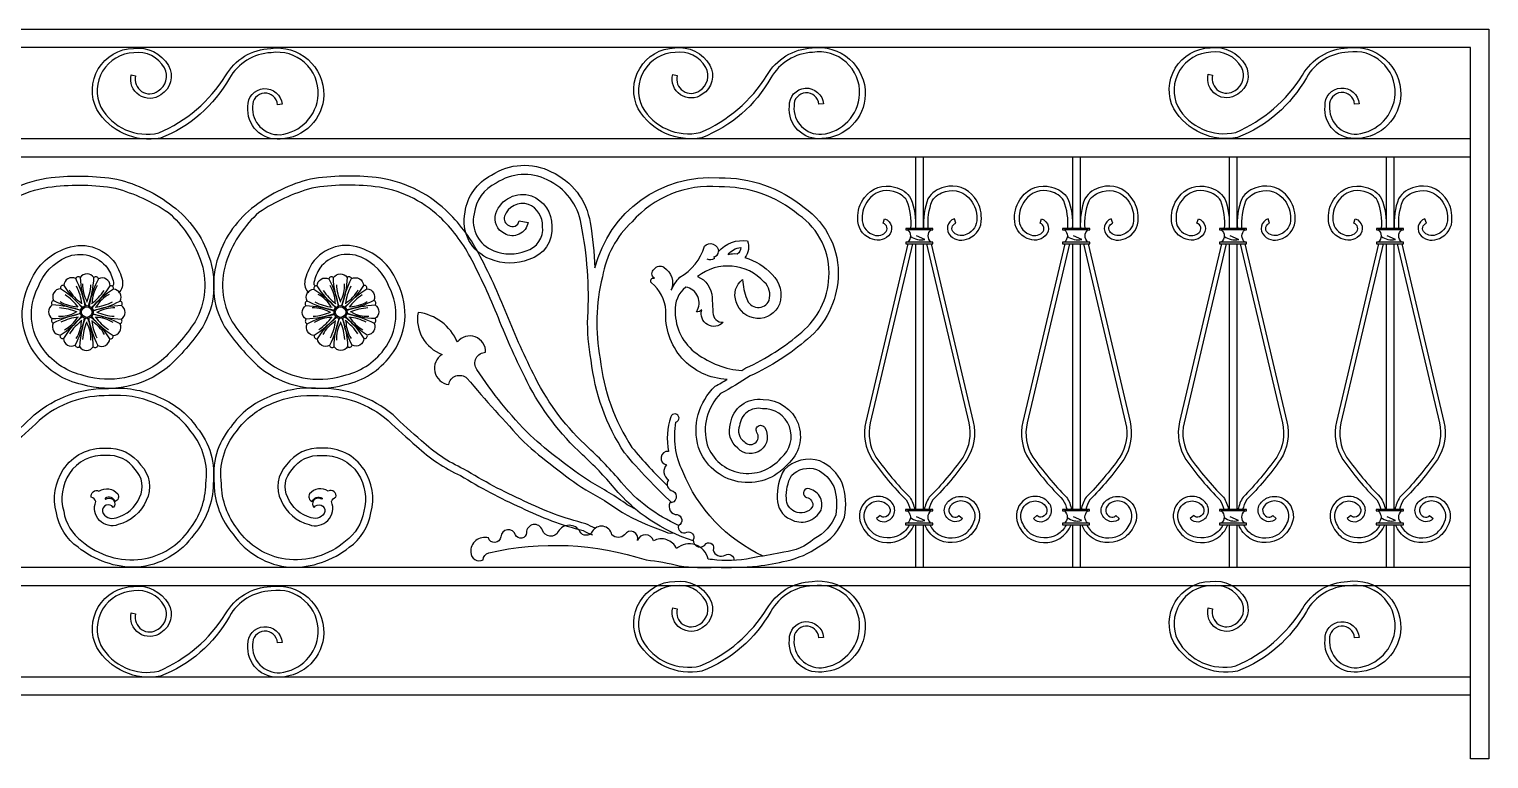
# Model space of a CAD drawing. Extents: x 383 to 4132, y 1675 to 2688.
# Drawn here: x 2132 to 4132, y 1681 to 2681 of the extents above; entities that cross this region are included whole.
import ezdxf

# ---------------------------------------------------------------- set-up
doc = ezdxf.new("R2010")
doc.units = 0
doc.header["$LTSCALE"] = 0.85
doc.header["$MEASUREMENT"] = 0
for name, color, linetype in [('3', 3, 'CONTINUOUS'), ('4', 4, 'CONTINUOUS'), ('7', 7, 'CONTINUOUS')]:
    doc.layers.add(name, color=color, linetype=linetype)

msp = doc.modelspace()

# ---------------------------------------------------------------- linework, layer by layer
at = {"layer": '3'}
for p, q in [((3367.9, 2406.5), (3335.7, 2406.5)), ((3582.9, 2406.5), (3550.7, 2406.5)), ((3797.9, 2406.5), (3765.7, 2406.5)), ((4012.9, 2406.5), (3980.7, 2406.5)), ((3367.9, 2389.7), (3335.7, 2389.7)), ((3359.4, 2393.3), (3348, 2398.3)), ((3582.9, 2389.7), (3550.7, 2389.7)), ((3574.4, 2393.3), (3563, 2398.3)), ((3797.9, 2389.7), (3765.7, 2389.7)), ((3789.4, 2393.3), (3778, 2398.3)), ((4012.9, 2389.7), (3980.7, 2389.7)), ((4004.4, 2393.3), (3993, 2398.3)), ((3367.8, 2021.1), (3335.6, 2021.1)), ((3582.8, 2021.1), (3550.6, 2021.1)), ((3797.8, 2021.1), (3765.6, 2021.1)), ((4012.8, 2021.1), (3980.6, 2021.1)), ((3367.8, 2004.3), (3335.6, 2004.3)), ((3359.3, 2007.9), (3347.9, 2012.9)), ((3582.8, 2004.3), (3550.6, 2004.3)), ((3574.3, 2007.9), (3562.9, 2012.9)), ((3797.8, 2004.3), (3765.6, 2004.3)), ((3789.3, 2007.9), (3777.9, 2012.9)), ((4012.8, 2004.3), (3980.6, 2004.3)), ((4004.3, 2007.9), (3992.9, 2012.9))]:
    msp.add_line(p, q, dxfattribs=at)
for points in [[(2472.3, 2577.9, 0.996788), (2438.1, 2575.5, 0.449865), (2475.8, 2536.8, 0.368537), (2528, 2591.5, 0.474435), (2463.6, 2649.1, 0.257988), (2406.3, 2614.1, -0.17466), (2311.9, 2532.1, -0.315941), (2224.6, 2571.4, -0.549553), (2274.7, 2655.1, -0.305358), (2322.8, 2631.4, -0.399883), (2312.4, 2591.6, -0.700877), (2271.8, 2618.9), (2277.8, 2617.4, 0.702773), (2308.8, 2596.7, 0.406646), (2317.2, 2628.3, 0.311813), (2275.4, 2649, 0.540034), (2230.1, 2574.4, 0.331833), (2309.7, 2539.2, 0.152368), (2401, 2617.4, -0.259146), (2462.9, 2655, -0.460175), (2535.8, 2591.1, -0.393525), (2476.1, 2530.8, -0.474807), (2431.8, 2575.2, -0.993068), (2478.5, 2578.4)], [(3214.3, 2578.5, 0.996788), (3180.1, 2576, 0.449865), (3217.8, 2537.3, 0.368537), (3270, 2592.1, 0.474435), (3205.6, 2649.6, 0.257988), (3148.3, 2614.6, -0.17466), (3053.9, 2532.7, -0.315941), (2966.6, 2572, -0.549553), (3016.7, 2655.7, -0.305358), (3064.8, 2631.9, -0.399883), (3054.4, 2592.1, -0.700877), (3013.8, 2619.4), (3019.9, 2617.9, 0.702773), (3050.8, 2597.2, 0.406646), (3059.2, 2628.9, 0.311813), (3017.4, 2649.6, 0.540034), (2972.1, 2575, 0.331833), (3051.7, 2539.8, 0.152368), (3143, 2617.9, -0.259146), (3204.9, 2655.6, -0.460175), (3277.8, 2591.7, -0.393525), (3218.1, 2531.4, -0.474807), (3173.8, 2575.7, -0.993068), (3220.5, 2578.9)], [(3948.2, 2578.7, 0.996788), (3914, 2576.3, 0.449865), (3951.7, 2537.6, 0.368537), (4003.9, 2592.4, 0.474435), (3939.6, 2649.9, 0.257988), (3882.3, 2614.9, -0.17466), (3787.9, 2532.9, -0.315941), (3700.5, 2572.2, -0.549553), (3750.6, 2655.9, -0.305358), (3798.7, 2632.2, -0.399883), (3788.3, 2592.4, -0.700877), (3747.7, 2619.7), (3753.8, 2618.2, 0.702773), (3784.7, 2597.5, 0.406646), (3793.2, 2629.1, 0.311813), (3751.4, 2649.8, 0.540034), (3706, 2575.2, 0.331833), (3785.6, 2540, 0.152368), (3876.9, 2618.2, -0.259146), (3938.8, 2655.8, -0.460175), (4011.7, 2591.9, -0.393525), (3952.1, 2531.7, -0.474807), (3907.8, 2576, -0.993068), (3954.4, 2579.2)], [(3214.3, 1847.4, 0.996788), (3180.1, 1844.9, 0.449865), (3217.8, 1806.2, 0.368537), (3270, 1861, 0.474435), (3205.6, 1918.5, 0.257988), (3148.3, 1883.5, -0.17466), (3053.9, 1801.6, -0.315941), (2966.6, 1840.9, -0.549553), (3016.7, 1924.6, -0.305358), (3064.8, 1900.8, -0.399883), (3054.4, 1861, -0.700877), (3013.8, 1888.3), (3019.9, 1886.8, 0.702773), (3050.8, 1866.1, 0.406646), (3059.2, 1897.8, 0.311813), (3017.4, 1918.5, 0.540034), (2972.1, 1843.9, 0.331833), (3051.7, 1808.7, 0.152368), (3143, 1886.8, -0.259146), (3204.9, 1924.5, -0.460175), (3277.8, 1860.6, -0.393525), (3218.1, 1800.3, -0.474807), (3173.8, 1844.6, -0.993068), (3220.5, 1847.8)], [(3948.2, 1847.4, 0.996788), (3914, 1844.9, 0.449865), (3951.7, 1806.2, 0.368537), (4003.9, 1861, 0.474435), (3939.6, 1918.5, 0.257988), (3882.3, 1883.5, -0.17466), (3787.9, 1801.6, -0.315941), (3700.5, 1840.9, -0.549553), (3750.6, 1924.6, -0.305358), (3798.7, 1900.8, -0.399883), (3788.3, 1861, -0.700877), (3747.7, 1888.3), (3753.8, 1886.8, 0.702773), (3784.7, 1866.1, 0.406646), (3793.2, 1897.8, 0.311813), (3751.4, 1918.5, 0.540034), (3706, 1843.9, 0.331833), (3785.6, 1808.7, 0.152368), (3876.9, 1886.8, -0.259146), (3938.8, 1924.5, -0.460175), (4011.7, 1860.6, -0.393525), (3952.1, 1800.3, -0.474807), (3907.8, 1844.6, -0.993068), (3954.4, 1847.8)], [(2472.3, 1840.4, 0.996788), (2438.1, 1838, 0.449865), (2475.8, 1799.3, 0.368537), (2528, 1854.1, 0.474435), (2463.6, 1911.6, 0.257988), (2406.3, 1876.6, -0.17466), (2311.9, 1794.6, -0.315941), (2224.6, 1833.9, -0.549553), (2274.7, 1917.6, -0.305358), (2322.8, 1893.9, -0.399883), (2312.4, 1854.1, -0.700877), (2271.8, 1881.4), (2277.8, 1879.9, 0.702773), (2308.8, 1859.2, 0.406646), (2317.2, 1890.8, 0.311813), (2275.4, 1911.5, 0.540034), (2230.1, 1836.9, 0.331833), (2309.7, 1801.7, 0.152368), (2401, 1879.9, -0.259146), (2462.9, 1917.5, -0.460175), (2535.8, 1853.6, -0.393525), (2476.1, 1793.3, -0.474807), (2431.8, 1837.7, -0.993068), (2478.5, 1840.9)]]:
    msp.add_lwpolyline(points, format="xyb", close=True, dxfattribs=at)
for points in [[(3340.2, 2408.3, 0.110639), (3334.8, 2446.3, 0.212652), (3316.4, 2458.7, 0.324772), (3281.8, 2446.9, 0.178693), (3273.6, 2422, 0.326207), (3287.2, 2400.4, 0.32199), (3305.2, 2402.6, 0.566677), (3302.3, 2415.6), (3304.3, 2421.5, -0.567711), (3309.4, 2398, -0.316529), (3284.6, 2394.7, -0.319487), (3267.4, 2422.1, -0.176317), (3276.8, 2450.7, -0.320058), (3317.9, 2464.8, -0.214553), (3340.4, 2449, -0.110902), (3346.4, 2408.3)], [(3364, 2408.3, -0.110639), (3369.4, 2446.3, -0.212652), (3387.8, 2458.7, -0.324772), (3422.4, 2446.9, -0.178693), (3430.5, 2422, -0.326207), (3416.9, 2400.4, -0.32199), (3399, 2402.6, -0.566677), (3401.8, 2415.6), (3399.8, 2421.5, 0.567711), (3394.7, 2398, 0.316529), (3419.5, 2394.7, 0.319487), (3436.8, 2422.1, 0.176317), (3427.3, 2450.7, 0.320058), (3386.3, 2464.8, 0.214553), (3363.7, 2449, 0.110902), (3357.7, 2408.3)], [(3555.2, 2408.3, 0.110639), (3549.8, 2446.3, 0.212652), (3531.4, 2458.7, 0.324772), (3496.8, 2446.9, 0.178693), (3488.6, 2422, 0.326207), (3502.2, 2400.4, 0.32199), (3520.2, 2402.6, 0.566677), (3517.3, 2415.6), (3519.3, 2421.5, -0.567711), (3524.4, 2398, -0.316529), (3499.6, 2394.7, -0.319487), (3482.4, 2422.1, -0.176317), (3491.8, 2450.7, -0.320058), (3532.9, 2464.8, -0.214553), (3555.4, 2449, -0.110902), (3561.4, 2408.3)], [(3579, 2408.3, -0.110639), (3584.4, 2446.3, -0.212652), (3602.8, 2458.7, -0.324772), (3637.4, 2446.9, -0.178693), (3645.5, 2422, -0.326207), (3631.9, 2400.4, -0.32199), (3614, 2402.6, -0.566677), (3616.8, 2415.6), (3614.8, 2421.5, 0.567711), (3609.7, 2398, 0.316529), (3634.5, 2394.7, 0.319487), (3651.8, 2422.1, 0.176317), (3642.3, 2450.7, 0.320058), (3601.3, 2464.8, 0.214553), (3578.7, 2449, 0.110902), (3572.7, 2408.3)], [(3770.2, 2408.3, 0.110639), (3764.8, 2446.3, 0.212652), (3746.4, 2458.7, 0.324772), (3711.8, 2446.9, 0.178693), (3703.6, 2422, 0.326207), (3717.2, 2400.4, 0.32199), (3735.2, 2402.6, 0.566677), (3732.3, 2415.6), (3734.3, 2421.5, -0.567711), (3739.4, 2398, -0.316529), (3714.6, 2394.7, -0.319487), (3697.4, 2422.1, -0.176317), (3706.8, 2450.7, -0.320058), (3747.9, 2464.8, -0.214553), (3770.4, 2449, -0.110902), (3776.4, 2408.3)], [(3794, 2408.3, -0.110639), (3799.4, 2446.3, -0.212652), (3817.8, 2458.7, -0.324772), (3852.4, 2446.9, -0.178693), (3860.5, 2422, -0.326207), (3846.9, 2400.4, -0.32199), (3829, 2402.6, -0.566677), (3831.8, 2415.6), (3829.8, 2421.5, 0.567711), (3824.7, 2398, 0.316529), (3849.5, 2394.7, 0.319487), (3866.8, 2422.1, 0.176317), (3857.3, 2450.7, 0.320058), (3816.3, 2464.8, 0.214553), (3793.7, 2449, 0.110902), (3787.7, 2408.3)], [(3985.2, 2408.3, 0.110639), (3979.8, 2446.3, 0.212652), (3961.4, 2458.7, 0.324772), (3926.8, 2446.9, 0.178693), (3918.6, 2422, 0.326207), (3932.2, 2400.4, 0.32199), (3950.2, 2402.6, 0.566677), (3947.3, 2415.6), (3949.3, 2421.5, -0.567711), (3954.4, 2398, -0.316529), (3929.6, 2394.7, -0.319487), (3912.4, 2422.1, -0.176317), (3921.8, 2450.7, -0.320058), (3962.9, 2464.8, -0.214553), (3985.4, 2449, -0.110902), (3991.4, 2408.3)], [(4009, 2408.3, -0.110639), (4014.4, 2446.3, -0.212652), (4032.8, 2458.7, -0.324772), (4067.4, 2446.9, -0.178693), (4075.5, 2422, -0.326207), (4061.9, 2400.4, -0.32199), (4044, 2402.6, -0.566677), (4046.8, 2415.6), (4044.8, 2421.5, 0.567711), (4039.7, 2398, 0.316529), (4064.5, 2394.7, 0.319487), (4081.8, 2422.1, 0.176317), (4072.3, 2450.7, 0.320058), (4031.3, 2464.8, 0.214553), (4008.7, 2449, 0.110902), (4002.7, 2408.3)], [(3336.1, 2387), (3278.5, 2143.3, 0.200397), (3287.2, 2091.5, 0.041187), (3333.7, 2036.1, -0.081154), (3339.2, 2022.9)], [(3342.5, 2387.3), (3284.6, 2141.9, 0.199669), (3292.4, 2094.9, 0.041477), (3338.6, 2040, -0.092137), (3345.6, 2022.9)], [(3361.6, 2387.3), (3419.5, 2141.9, -0.199669), (3411.7, 2094.9, -0.041477), (3365.5, 2040, 0.092137), (3358.5, 2022.9)], [(3368.1, 2387), (3425.6, 2143.3, -0.200397), (3416.9, 2091.5, -0.041187), (3370.4, 2036.1, 0.081154), (3364.9, 2022.9)], [(3551.1, 2387), (3493.5, 2143.3, 0.200397), (3502.2, 2091.5, 0.041187), (3548.7, 2036.1, -0.081154), (3554.2, 2022.9)], [(3557.5, 2387.3), (3499.6, 2141.9, 0.199669), (3507.4, 2094.9, 0.041477), (3553.6, 2040, -0.092137), (3560.6, 2022.9)], [(3576.6, 2387.3), (3634.5, 2141.9, -0.199669), (3626.7, 2094.9, -0.041477), (3580.5, 2040, 0.092137), (3573.5, 2022.9)], [(3583.1, 2387), (3640.6, 2143.3, -0.200397), (3631.9, 2091.5, -0.041187), (3585.4, 2036.1, 0.081154), (3579.9, 2022.9)], [(3766.1, 2387), (3708.5, 2143.3, 0.200397), (3717.2, 2091.5, 0.041187), (3763.7, 2036.1, -0.081154), (3769.2, 2022.9)], [(3772.5, 2387.3), (3714.6, 2141.9, 0.199669), (3722.4, 2094.9, 0.041477), (3768.6, 2040, -0.092137), (3775.6, 2022.9)], [(3791.6, 2387.3), (3849.5, 2141.9, -0.199669), (3841.7, 2094.9, -0.041477), (3795.5, 2040, 0.092137), (3788.5, 2022.9)], [(3798.1, 2387), (3855.6, 2143.3, -0.200397), (3846.9, 2091.5, -0.041187), (3800.4, 2036.1, 0.081154), (3794.9, 2022.9)], [(3981.1, 2387), (3923.5, 2143.3, 0.200397), (3932.2, 2091.5, 0.041187), (3978.7, 2036.1, -0.081154), (3984.2, 2022.9)], [(3987.5, 2387.3), (3929.6, 2141.9, 0.199669), (3937.4, 2094.9, 0.041477), (3983.6, 2040, -0.092137), (3990.6, 2022.9)], [(4006.6, 2387.3), (4064.5, 2141.9, -0.199669), (4056.7, 2094.9, -0.041477), (4010.5, 2040, 0.092137), (4003.5, 2022.9)], [(4013.1, 2387), (4070.6, 2143.3, -0.200397), (4061.9, 2091.5, -0.041187), (4015.4, 2036.1, 0.081154), (4009.9, 2022.9)], [(2208.5, 2302.2, 0.076646), (2195.7, 2339.5, 0.544641), (2179.4, 2330.3, 0.084041), (2205.2, 2300.5)], [(2213.1, 2302.2, 0.076646), (2220.6, 2340.9, 0.544641), (2201.9, 2341.1, 0.084041), (2209.4, 2302.4)], [(2217.1, 2300, 0.076646), (2243, 2329.7, 0.544641), (2226.9, 2339.2, 0.084041), (2214, 2301.9)], [(2552.4, 2300, -0.076646), (2526.6, 2329.7, -0.544641), (2542.6, 2339.2, -0.084041), (2555.5, 2301.9)], [(2556.4, 2302.2, -0.076646), (2548.9, 2340.9, -0.544641), (2567.6, 2341.1, -0.084041), (2560.1, 2302.4)], [(2561, 2302.2, -0.076646), (2573.8, 2339.5, -0.544641), (2590.1, 2330.3, -0.084041), (2564.3, 2300.5)], [(2204.5, 2299.9, 0.076646), (2174.8, 2325.7, 0.544641), (2165.3, 2309.6, 0.084041), (2202.6, 2296.8)], [(2219.4, 2296, 0.076646), (2256.7, 2308.8, 0.544641), (2247.5, 2325.1, 0.084041), (2217.7, 2299.3)], [(2550.1, 2296, -0.076646), (2512.8, 2308.8, -0.544641), (2522, 2325.1, -0.084041), (2551.8, 2299.3)], [(2565, 2299.9, -0.076646), (2594.7, 2325.7, -0.544641), (2604.2, 2309.6, -0.084041), (2567, 2296.8)], [(2202.3, 2295.9, 0.076646), (2163.6, 2303.4, 0.544641), (2163.4, 2284.7, 0.084041), (2202.1, 2292.2)], [(2219.5, 2291.4, 0.076646), (2258.2, 2283.9, 0.544641), (2258.3, 2302.5, 0.084041), (2219.6, 2295.1)], [(2550, 2291.4, -0.076646), (2511.4, 2283.9, -0.544641), (2511.2, 2302.5, -0.084041), (2549.9, 2295.1)], [(2567.2, 2295.9, -0.076646), (2605.9, 2303.4, -0.544641), (2606.1, 2284.7, -0.084041), (2567.4, 2292.2)], [(2202.3, 2291.3, 0.076646), (2165, 2278.4, 0.544641), (2174.2, 2262.2, 0.084041), (2204, 2288)], [(2204.6, 2287.3, 0.076646), (2178.8, 2257.6, 0.544641), (2194.9, 2248.1, 0.084041), (2207.7, 2285.3)], [(2208.6, 2285, 0.076646), (2201.1, 2246.3, 0.544641), (2219.8, 2246.2, 0.084041), (2212.3, 2284.9)], [(2213.2, 2285.1, 0.076646), (2226.1, 2247.8, 0.544641), (2242.3, 2257, 0.084041), (2216.5, 2286.8)], [(2217.2, 2287.4, 0.076646), (2246.9, 2261.5, 0.544641), (2256.4, 2277.6, 0.084041), (2219.2, 2290.5)], [(2552.3, 2287.4, -0.076646), (2522.6, 2261.5, -0.544641), (2513.1, 2277.6, -0.084041), (2550.3, 2290.5)], [(2556.3, 2285.1, -0.076646), (2543.5, 2247.8, -0.544641), (2527.2, 2257, -0.084041), (2553, 2286.8)], [(2560.9, 2285, -0.076646), (2568.4, 2246.3, -0.544641), (2549.7, 2246.2, -0.084041), (2557.2, 2284.9)], [(2564.9, 2287.3, -0.076646), (2590.7, 2257.6, -0.544641), (2574.7, 2248.1, -0.084041), (2561.8, 2285.3)], [(2567.2, 2291.3, -0.076646), (2604.5, 2278.4, -0.544641), (2595.3, 2262.2, -0.084041), (2565.5, 2288)], [(3337.9, 2002, -0.138709), (3326, 1988.7, -0.285808), (3289.4, 1989.9, -0.128981), (3277.5, 2006.1, -0.309405), (3282.9, 2029.9, -0.256529), (3300.2, 2034.2, -0.166669), (3309.9, 2027.7, -0.584517), (3303.4, 2012.6, -0.248981), (3298, 2014.8), (3293.2, 2010.7, 0.248981), (3304.1, 2006.4, 0.584517), (3314.9, 2031.5, 0.166669), (3301.8, 2040.3, 0.256529), (3278.6, 2034.5, 0.309405), (3271.7, 2003.8, 0.130545), (3285.6, 1984.9, 0.288582), (3329.2, 1983.3, 0.159179), (3344.7, 2002)], [(3366.3, 2002, 0.138709), (3378.2, 1988.7, 0.285808), (3414.8, 1989.9, 0.128981), (3426.7, 2006.1, 0.309405), (3421.3, 2029.9, 0.256529), (3404, 2034.2, 0.166669), (3394.2, 2027.7, 0.584517), (3400.7, 2012.6, 0.248981), (3406.1, 2014.8), (3410.9, 2010.7, -0.248981), (3400.1, 2006.4, -0.584517), (3389.3, 2031.5, -0.166669), (3402.4, 2040.3, -0.256529), (3425.5, 2034.5, -0.309405), (3432.5, 2003.8, -0.130545), (3418.5, 1984.9, -0.288582), (3374.9, 1983.3, -0.159179), (3359.5, 2002)], [(3552.9, 2002, -0.138709), (3541, 1988.7, -0.285808), (3504.4, 1989.9, -0.128981), (3492.5, 2006.1, -0.309405), (3497.9, 2029.9, -0.256529), (3515.2, 2034.2, -0.166669), (3524.9, 2027.7, -0.584517), (3518.4, 2012.6, -0.248981), (3513, 2014.8), (3508.2, 2010.7, 0.248981), (3519.1, 2006.4, 0.584517), (3529.9, 2031.5, 0.166669), (3516.8, 2040.3, 0.256529), (3493.6, 2034.5, 0.309405), (3486.7, 2003.8, 0.130545), (3500.6, 1984.9, 0.288582), (3544.2, 1983.3, 0.159179), (3559.7, 2002)], [(3581.3, 2002, 0.138709), (3593.2, 1988.7, 0.285808), (3629.8, 1989.9, 0.128981), (3641.7, 2006.1, 0.309405), (3636.3, 2029.9, 0.256529), (3619, 2034.2, 0.166669), (3609.2, 2027.7, 0.584517), (3615.7, 2012.6, 0.248981), (3621.1, 2014.8), (3625.9, 2010.7, -0.248981), (3615.1, 2006.4, -0.584517), (3604.3, 2031.5, -0.166669), (3617.4, 2040.3, -0.256529), (3640.5, 2034.5, -0.309405), (3647.5, 2003.8, -0.130545), (3633.5, 1984.9, -0.288582), (3589.9, 1983.3, -0.159179), (3574.5, 2002)], [(3767.9, 2002, -0.138709), (3756, 1988.7, -0.285808), (3719.4, 1989.9, -0.128981), (3707.5, 2006.1, -0.309405), (3712.9, 2029.9, -0.256529), (3730.2, 2034.2, -0.166669), (3739.9, 2027.7, -0.584517), (3733.4, 2012.6, -0.248981), (3728, 2014.8), (3723.2, 2010.7, 0.248981), (3734.1, 2006.4, 0.584517), (3744.9, 2031.5, 0.166669), (3731.8, 2040.3, 0.256529), (3708.6, 2034.5, 0.309405), (3701.7, 2003.8, 0.130545), (3715.6, 1984.9, 0.288582), (3759.2, 1983.3, 0.159179), (3774.7, 2002)], [(3796.3, 2002, 0.138709), (3808.2, 1988.7, 0.285808), (3844.8, 1989.9, 0.128981), (3856.7, 2006.1, 0.309405), (3851.3, 2029.9, 0.256529), (3834, 2034.2, 0.166669), (3824.2, 2027.7, 0.584517), (3830.7, 2012.6, 0.248981), (3836.1, 2014.8), (3840.9, 2010.7, -0.248981), (3830.1, 2006.4, -0.584517), (3819.3, 2031.5, -0.166669), (3832.4, 2040.3, -0.256529), (3855.5, 2034.5, -0.309405), (3862.5, 2003.8, -0.130545), (3848.5, 1984.9, -0.288582), (3804.9, 1983.3, -0.159179), (3789.5, 2002)], [(3982.9, 2002, -0.138709), (3971, 1988.7, -0.285808), (3934.4, 1989.9, -0.128981), (3922.5, 2006.1, -0.309405), (3927.9, 2029.9, -0.256529), (3945.2, 2034.2, -0.166669), (3954.9, 2027.7, -0.584517), (3948.4, 2012.6, -0.248981), (3943, 2014.8), (3938.2, 2010.7, 0.248981), (3949.1, 2006.4, 0.584517), (3959.9, 2031.5, 0.166669), (3946.8, 2040.3, 0.256529), (3923.6, 2034.5, 0.309405), (3916.7, 2003.8, 0.130545), (3930.6, 1984.9, 0.288582), (3974.2, 1983.3, 0.159179), (3989.7, 2002)], [(4011.3, 2002, 0.138709), (4023.2, 1988.7, 0.285808), (4059.8, 1989.9, 0.128981), (4071.7, 2006.1, 0.309405), (4066.3, 2029.9, 0.256529), (4049, 2034.2, 0.166669), (4039.2, 2027.7, 0.584517), (4045.7, 2012.6, 0.248981), (4051.1, 2014.8), (4055.9, 2010.7, -0.248981), (4045.1, 2006.4, -0.584517), (4034.3, 2031.5, -0.166669), (4047.4, 2040.3, -0.256529), (4070.5, 2034.5, -0.309405), (4077.5, 2003.8, -0.130545), (4063.5, 1984.9, -0.288582), (4019.9, 1983.3, -0.159179), (4004.5, 2002)]]:
    msp.add_lwpolyline(points, format="xyb", dxfattribs=at)
for centre, radius in [((2210.9, 2293.6), 8.89), ((2210.9, 2293.6), 7.21), ((2558.6, 2293.6), 8.89), ((2558.6, 2293.6), 7.21)]:
    msp.add_circle(centre, radius, dxfattribs=at)
for centre, radius, start, end in [((3354.1, 2416.1), 23.5, 232.2344, 283.2131), ((3569.1, 2416.1), 23.5, 232.2344, 283.2131), ((3784.1, 2416.1), 23.5, 232.2344, 283.2131), ((3999.1, 2416.1), 23.5, 232.2344, 283.2131), ((2199.3, 2338.4), 3.78, 45.5699, 163.4122), ((2223.2, 2338.2), 3.78, 15.5699, 133.4122), ((2546.3, 2338.2), 3.78, 46.5878, 164.4301), ((2570.2, 2338.4), 3.78, 16.5878, 134.4301), ((2178.5, 2326.6), 3.78, 75.5699, 193.4122), ((2228.6, 2346.7), 47.6, 208.1665, 238.0165), ((2134.5, 2297.4), 70, 6.348, 26.8128), ((2252.8, 2330.8), 47.6, 178.1665, 208.0165), ((2146.6, 2335.1), 70, 336.348, 356.8128), ((2175.9, 2361.7), 70, 306.348, 326.8128), ((2265.7, 2304.8), 47.6, 148.1665, 178.0165), ((2243.8, 2326), 3.78, 345.5699, 103.4122), ((2525.7, 2326), 3.78, 76.5878, 194.4301), ((2593.6, 2361.7), 70, 213.1872, 233.652), ((2503.8, 2304.8), 47.6, 1.9835, 31.8335), ((2622.9, 2335.1), 70, 183.1872, 203.652), ((2516.7, 2330.8), 47.6, 331.9835, 1.8335), ((2635, 2297.4), 70, 153.1872, 173.652), ((2540.9, 2346.7), 47.6, 301.9835, 331.8335), ((2591, 2326.6), 3.78, 346.5878, 104.4301), ((2166.3, 2306), 3.78, 105.5699, 223.4122), ((2199.7, 2348.5), 47.6, 238.1665, 268.0165), ((2142.8, 2258.7), 70, 36.348, 56.8128), ((2214.6, 2370), 70, 276.348, 296.8128), ((2264, 2275.9), 47.6, 118.1665, 148.0165), ((2255.6, 2305.2), 3.78, 315.5699, 73.4122), ((2513.9, 2305.2), 3.78, 106.5878, 224.4301), ((2554.9, 2370), 70, 243.1872, 263.652), ((2505.5, 2275.9), 47.6, 31.9835, 61.8335), ((2626.7, 2258.7), 70, 123.1872, 143.652), ((2569.8, 2348.5), 47.6, 271.9835, 301.8335), ((2603.2, 2306), 3.78, 316.5878, 74.4301), ((2166.1, 2282.1), 3.78, 135.5699, 253.4122), ((2173.7, 2335.5), 47.6, 268.1665, 298.0165), ((2169.4, 2229.4), 70, 66.348, 86.8128), ((2207.1, 2217.2), 70, 96.348, 116.8128), ((2157.8, 2311.4), 47.6, 298.1665, 328.0165), ((2245.8, 2225.6), 70, 126.348, 146.8128), ((2156, 2282.4), 47.6, 328.1665, 358.0165), ((2287.2, 2289.8), 70, 186.348, 206.8128), ((2193.1, 2240.5), 47.6, 28.1665, 58.0165), ((2278.9, 2328.5), 70, 216.348, 236.8128), ((2222.1, 2238.8), 47.6, 58.1665, 88.0165), ((2252.3, 2357.9), 70, 246.348, 266.8128), ((2248, 2251.7), 47.6, 88.1665, 118.0165), ((2255.4, 2281.3), 3.78, 285.5699, 43.4122), ((2514.1, 2281.3), 3.78, 136.5878, 254.4301), ((2521.5, 2251.7), 47.6, 61.9835, 91.8335), ((2517.2, 2357.9), 70, 273.1872, 293.652), ((2547.5, 2238.8), 47.6, 91.9835, 121.8335), ((2490.6, 2328.5), 70, 303.1872, 323.652), ((2576.4, 2240.5), 47.6, 121.9835, 151.8335), ((2482.3, 2289.8), 70, 333.1872, 353.652), ((2523.7, 2225.6), 70, 33.1872, 53.652), ((2613.5, 2282.4), 47.6, 181.9835, 211.8335), ((2562.4, 2217.2), 70, 63.1872, 83.652), ((2611.8, 2311.4), 47.6, 211.9835, 241.8335), ((2600.1, 2229.4), 70, 93.1872, 113.652), ((2595.8, 2335.5), 47.6, 241.9835, 271.8335), ((2603.4, 2282.1), 3.78, 286.5878, 44.4301), ((2177.9, 2261.2), 3.78, 165.5699, 283.4122), ((2275.1, 2252.2), 70, 156.348, 176.8128), ((2169, 2256.5), 47.6, 358.1665, 28.0165), ((2243.3, 2260.7), 3.78, 255.5699, 13.4122), ((2526.3, 2260.7), 3.78, 166.5878, 284.4301), ((2600.6, 2256.5), 47.6, 151.9835, 181.8335), ((2494.4, 2252.2), 70, 3.1872, 23.652), ((2591.6, 2261.2), 3.78, 256.5878, 14.4301), ((2198.5, 2249.1), 3.78, 195.5699, 313.4122), ((2222.4, 2248.9), 3.78, 225.5699, 343.4122), ((2547.1, 2248.9), 3.78, 196.5878, 314.4301), ((2571, 2249.1), 3.78, 226.5878, 344.4301), ((3353.9, 2030.7), 23.5, 232.2344, 283.2131), ((3568.9, 2030.7), 23.5, 232.2344, 283.2131), ((3783.9, 2030.7), 23.5, 232.2344, 283.2131), ((3998.9, 2030.7), 23.5, 232.2344, 283.2131)]:
    msp.add_arc(centre, radius, start, end, dxfattribs=at)
at = {"layer": '4'}
for p, q in [((3346.6, 2387), (3346.6, 2022.9)), ((3357.5, 2022.9), (3357.5, 2387.4)), ((3561.6, 2387), (3561.6, 2022.9)), ((3572.5, 2022.9), (3572.5, 2387.4)), ((3776.6, 2387), (3776.6, 2022.9)), ((3787.5, 2022.9), (3787.5, 2387.4)), ((3991.6, 2387), (3991.6, 2022.9)), ((4002.5, 2022.9), (4002.5, 2387.4)), ((3346.6, 2002), (3346.6, 1943.9)), ((3357.5, 1943.9), (3357.5, 2002)), ((3561.6, 2002), (3561.6, 1943.9)), ((3572.5, 1943.9), (3572.5, 2002)), ((3776.6, 2002), (3776.6, 1943.9)), ((3787.5, 1943.9), (3787.5, 2002)), ((3991.6, 2002), (3991.6, 1943.9)), ((4002.5, 1943.9), (4002.5, 2002)), ((3346, 1943.9), (3356.9, 1943.9))]:
    msp.add_line(p, q, dxfattribs=at)
msp.add_lwpolyline([(2386.8, 2656.4), (657.5, 2656.4), (657.5, 1681.4), (657.5, 1681.4), (632.5, 1681.4), (632.5, 1681.4), (632.5, 2681.4), (2386.8, 2681.4), (4132.3, 2681.4), (4132.3, 1681.4), (4132.3, 1681.4), (4107.3, 1681.4), (4107.3, 1681.4), (4107.3, 2656.4)], close=True, dxfattribs=at)
for points in [[(3346.6, 2506.4), (3346.6, 2408.3)], [(3357.5, 2408.3), (3357.5, 2506.4)], [(3561.6, 2506.4), (3561.6, 2408.3)], [(3572.5, 2408.3), (3572.5, 2506.4)], [(3776.6, 2506.4), (3776.6, 2408.3)], [(3787.5, 2408.3), (3787.5, 2506.4)], [(3991.6, 2506.4), (3991.6, 2408.3)], [(4002.5, 2408.3), (4002.5, 2506.4)]]:
    msp.add_lwpolyline(points, dxfattribs=at)
at = {"layer": '7'}
for p, q in [((659.8, 1943.9), (4107.3, 1943.9)), ((659.8, 1918.9), (4107.3, 1918.9))]:
    msp.add_line(p, q, dxfattribs=at)
for points in [[(659.8, 2531.4), (4107.3, 2531.4)], [(659.8, 2506.4), (4107.3, 2506.4)], [(659.8, 1793.9), (4107.3, 1793.9)], [(659.8, 1768.9), (4107.3, 1768.9)]]:
    msp.add_lwpolyline(points, dxfattribs=at)
for points in [[(3012.6, 2032.4, -0.031007), (2947.9, 2100.6, -0.119341), (2902.1, 2227.9, -0.053662), (2897.4, 2286.5, 0.064407), (2888.4, 2414.3, 0.24971), (2842, 2474.7, 0.275026), (2771.9, 2470.4, 0.254705), (2741.7, 2428.4, 0.377873), (2768.6, 2377.7, 0.196007), (2812.9, 2377.7, 0.374122), (2835.5, 2411.1, 0.314255), (2816.1, 2441.3, 0.397349), (2783.2, 2425, 0.361701), (2789.1, 2412.2, 0.5343), (2803.3, 2418.5), (2815.6, 2416.4, -0.523079), (2783.2, 2401.2, -0.360909), (2771.3, 2428.8, -0.405786), (2820.3, 2453.1, -0.311695), (2848.1, 2411.6, -0.362191), (2816.9, 2365.8, -0.192563), (2764.1, 2366, -0.37344), (2729.3, 2430.6, -0.248246), (2765.6, 2481.3, -0.270947), (2847.5, 2486, -0.249063), (2900.8, 2416.3, -0.024572), (2907.3, 2354.3, -0.362473), (3077.7, 2477.8, -0.178083), (3194, 2437, -0.261595), (3240.4, 2340.3, -0.206805), (3198.7, 2256.5, -0.068414), (3120.2, 2206.1, -0.014312), (3079.5, 2181.9, 0.272406), (3061.1, 2111.8, 0.582308), (3162.3, 2093.8, 0.721063), (3136.7, 2161.2, 0.451061), (3105.5, 2137.8, 0.359973), (3111.7, 2116.3, 0.970339), (3129.2, 2128.8, -1.006742), (3139.6, 2135.7, -0.926202), (3103.2, 2107.1, -0.322516), (3093.2, 2140.8, -0.423502), (3137.7, 2173.7, -0.700507), (3171.2, 2084.9, -0.578671), (3049.2, 2108.1, -0.279473), (3072, 2192, 0.005827), (3088.5, 2201.4, -0.425822), (3004.6, 2295.6, 0.208035), (2984.9, 2333.7, -0.826628), (2988.9, 2340.1, -0.542397), (2988.5, 2352.5, -0.420572), (3001.8, 2355, -0.363983), (3011.8, 2323.6, -0.079993), (3023.6, 2341.4, 0.194726), (3057.3, 2383.9, -0.686673), (3076.5, 2376.5, -0.265538), (3116.4, 2391.1, -0.255686), (3112.9, 2368.4, -0.135556), (3150.1, 2345.2, -0.288881), (3160, 2304.5, -0.719524), (3101, 2307.9, -0.34573), (3109.6, 2338.1, 0.080992), (3115.4, 2311.9, 0.709908), (3145.9, 2309.7, 0.28826), (3139.4, 2334.7, 0.393913), (3047.9, 2342.4, -0.301807), (3067.7, 2313.5, -0.004944), (3068.9, 2293.1, 0.429559), (3083.1, 2279.7, -0.800667), (3053.7, 2296.7, -0.25485), (3046.4, 2294.2, 0.543462), (3031.7, 2327.8, 0.25501), (3017.3, 2294.3, 0.245171), (3046.8, 2236.8, 0.141672), (3108.5, 2213.5, 0.002073), (3114.2, 2217.1, 0.069061), (3190.6, 2266, 0.207071), (3227.9, 2341.1, 0.263117), (3186.4, 2427.1, 0.179797), (3077.3, 2465.3, 0.238809), (2958.1, 2417.4, 0.164484), (2917.5, 2342.1, 0.108538), (2914.5, 2229.8, 0.119146), (2958, 2108.1, 0.02395), (3006.5, 2055.6)], [(1727.5, 1980.3, 0.143821), (1835.8, 2052.6, -0.033033), (1879.1, 2098, 0.089964), (1955, 2197.9, 0.02276), (1994.6, 2285.8, -0.027431), (2033.3, 2369.3, -0.082279), (2075.3, 2424.3, -0.160223), (2163.6, 2465.5, -0.071193), (2250.1, 2463.5, -0.078065), (2322.7, 2430.2, -0.122878), (2366.4, 2366, -0.222656), (2359.2, 2280.1, -0.060119), (2313, 2226.9, -0.246443), (2207.5, 2206.5, -0.183091), (2151.5, 2242.2, -0.290844), (2144.1, 2328, -0.196513), (2182.8, 2369.1, -0.339544), (2239.4, 2353.9, -0.078082), (2247.5, 2334.2, -0.274479), (2246, 2329.4)], [(1747.8, 2001.3, 0.113923), (1826.2, 2060.6, -0.033033), (1870.7, 2107.2, 0.089964), (1943.8, 2203.6, 0.02276), (1983, 2290.4, -0.027431), (2022.2, 2375.2, -0.082279), (2066.7, 2433.4, -0.160223), (2162.1, 2477.9, -0.071193), (2252.2, 2475.8, -0.10796), (2328.4, 2438.8, -0.155413), (2378.3, 2369.7, -0.222048), (2369.8, 2273.5, -0.060799), (2321.1, 2217.4, -0.245517), (2204.7, 2194.3, -0.180373), (2142.2, 2233.8, -0.290784), (2132.4, 2332.8, -0.217459), (2179.1, 2379.7, -0.364463), (2250.1, 2360.3, -0.078082), (2259.6, 2337, -0.274479), (2254.3, 2320.1)], [(3021.8, 2001.3, -0.113923), (2943.3, 2060.6, 0.033033), (2898.8, 2107.2, -0.089964), (2825.7, 2203.6, -0.02276), (2786.5, 2290.4, 0.027431), (2747.3, 2375.2, 0.082279), (2702.8, 2433.4, 0.160223), (2607.4, 2477.9, 0.071193), (2517.3, 2475.8, 0.10796), (2441.1, 2438.8, 0.155413), (2391.2, 2369.7, 0.222048), (2399.7, 2273.5, 0.060799), (2448.4, 2217.4, 0.245517), (2564.8, 2194.3, 0.180373), (2627.3, 2233.8, 0.290784), (2637.1, 2332.8, 0.217459), (2590.4, 2379.7, 0.364463), (2519.4, 2360.3, 0.078082), (2509.9, 2337, 0.274479), (2515.2, 2320.1)], [(3042.1, 1980.3, -0.143821), (2933.8, 2052.6, 0.033033), (2890.4, 2098, -0.089964), (2814.6, 2197.9, -0.02276), (2774.9, 2285.8, 0.027431), (2736.2, 2369.3, 0.082279), (2694.2, 2424.3, 0.160223), (2605.9, 2465.5, 0.071193), (2519.4, 2463.5, 0.078065), (2446.8, 2430.2, 0.122878), (2403.2, 2366, 0.222656), (2410.3, 2280.1, 0.060119), (2456.5, 2226.9, 0.246443), (2562, 2206.5, 0.183091), (2618.1, 2242.2, 0.290844), (2625.4, 2328, 0.196513), (2586.7, 2369.1, 0.339544), (2530.1, 2353.9, 0.078082), (2522.1, 2334.2, 0.274479), (2523.6, 2329.4)], [(3070.1, 2369.5, 0.413718), (3076.5, 2376.5)], [(2962.7, 2023.6, -0.010352), (2951.6, 2029.7, 0.028712), (2901, 2060.8, -0.033948), (2818.4, 2124.8, -0.051762), (2745.5, 2215, -0.601844), (2757.5, 2238.5, 0.720612), (2718.7, 2252.7, 0.262975), (2664.8, 2293.3, 0.36186), (2697.9, 2235.7, 0.706282), (2706.9, 2194.2, -0.601844), (2731.8, 2203, 0.010433), (2809.8, 2115.7, 0.034265), (2894.6, 2050, -0.029285), (2944.9, 2019.1, 0.047947), (3000.6, 1993.9, 0.169365), (3014.5, 1990.9)], [(2099.9, 2117.4, 0.017465), (2138.9, 2152.6, -0.182526), (2240.8, 2189.1, -0.122888), (2307.9, 2177.9, -0.148268), (2361.4, 2136.1, -0.210218), (2384.1, 2057.8, -0.17815), (2358.2, 1989.4, -0.22628), (2279.5, 1943.9, -0.17638), (2199, 1971.3, -0.20107), (2169.3, 2018.7, -0.215501), (2178.7, 2077.7, -0.270274), (2237, 2107.1, -0.264125), (2284.7, 2084.3, -0.318276), (2292.3, 2035.2, -0.229403), (2254, 2002.3, -0.64742), (2223.2, 2033.9, 0.322159), (2217.1, 2039.8, -0.656528), (2227.6, 2048.2, -0.38663), (2253.3, 2044.4, -0.463118), (2250, 2034, 0.438339), (2236.2, 2038.6, 0.579191), (2236.7, 2037.2, -0.04842), (2238.8, 2038, -0.819362), (2247.2, 2025.9, 0.79512), (2232.3, 2020.3, 0.427027), (2251, 2011.8, 0.233645), (2283.3, 2039.5, 0.327158), (2277, 2077.9, 0.273244), (2237.1, 2097, 0.273662), (2187, 2072.2, 0.218416), (2179.2, 2020.7, 0.195767), (2204.2, 1979.6, 0.215563), (2286.3, 1955, 0.20805), (2351.8, 1995.8, 0.163201), (2374.1, 2058.3, 0.213663), (2353.5, 2130, 0.149766), (2304.1, 2168.6, 0.124232), (2241.1, 2179.1, 0.182817), (2145.6, 2145.2, -0.017265), (2106.6, 2109.9, -0.081675)], [(2907.6, 1997.4, -0.017365), (2894.6, 2003.5, -0.051776), (2810.4, 2034.6, -0.031127), (2727.6, 2078.5, -0.082699), (2669.6, 2117.4, -0.017465), (2630.6, 2152.6, 0.182526), (2528.7, 2189.1, 0.122888), (2461.6, 2177.9, 0.148268), (2408.1, 2136.1, 0.210218), (2385.4, 2057.8, 0.17815), (2411.3, 1989.4, 0.22628), (2490, 1943.9, 0.17638), (2570.5, 1971.3, 0.20107), (2600.2, 2018.7, 0.215501), (2590.9, 2077.7, 0.270274), (2532.5, 2107.1, 0.264125), (2484.8, 2084.3, 0.318276), (2477.2, 2035.2, 0.229403), (2515.5, 2002.3, 0.64742), (2546.3, 2033.9, -0.322159), (2552.4, 2039.8, 0.656528), (2541.9, 2048.2, 0.38663), (2516.2, 2044.4, 0.463118), (2519.5, 2034, -0.438339), (2533.3, 2038.6, -0.579191), (2532.8, 2037.2, 0.04842), (2530.7, 2038, 0.819362), (2522.3, 2025.9, -0.79512), (2537.2, 2020.3, -0.427027), (2518.5, 2011.8, -0.233645), (2486.3, 2039.5, -0.327158), (2492.5, 2077.9, -0.273244), (2532.4, 2097, -0.273662), (2582.5, 2072.2, -0.218416), (2590.4, 2020.7, -0.195767), (2565.4, 1979.6, -0.215563), (2483.2, 1955, -0.20805), (2417.7, 1995.8, -0.163201), (2395.4, 2058.3, -0.213663), (2416, 2130, -0.149766), (2465.4, 2168.6, -0.124232), (2528.4, 2179.1, -0.182817), (2623.9, 2145.2, 0.017265), (2662.9, 2109.9, 0.081675), (2722.9, 2069.6, 0.030872), (2806.2, 2025.6, 0.051057), (2891, 1994.1, 0.016077), (2903.7, 1988.2)], [(3137.7, 1959.2, -0.190279), (3027.6, 2075.1, -0.156916), (3018.2, 2142.9, 1.726661), (3011.4, 2150, 0.128368), (3007.9, 2102.8, 0.965164), (3005.5, 2084.5, 0.467284), (3007.9, 2063.8, 0.537081), (3014.3, 2048.3, -0.771344), (3010, 2032, 0.552042), (3019.8, 2016, -0.761037), (3021.8, 2001.3, 0.672944), (3033.2, 1992.1, -0.669396), (3042.1, 1981.6, 0.814348), (3059.5, 1976.4, -0.780898), (3069.2, 1967.5, 0.494274), (3085.8, 1960.6, -0.583354), (3098, 1953.3)]]:
    msp.add_lwpolyline(points, format="xyb", dxfattribs=at)
for points in [[(3337.6, 2387.4), (3370.3, 2387.4), (3370.3, 2389.7), (3367.9, 2389.7, -0.475182), (3367.9, 2406.5), (3370.3, 2406.5), (3370.3, 2408.3), (3345.7, 2408.3), (3333.2, 2408.3), (3333.2, 2406.5), (3335.7, 2406.5, -0.478189), (3335.7, 2389.7), (3333.2, 2389.7), (3333.2, 2387.4)], [(3552.6, 2387.4), (3585.3, 2387.4), (3585.3, 2389.7), (3582.9, 2389.7, -0.475182), (3582.9, 2406.5), (3585.3, 2406.5), (3585.3, 2408.3), (3560.7, 2408.3), (3548.2, 2408.3), (3548.2, 2406.5), (3550.7, 2406.5, -0.478189), (3550.7, 2389.7), (3548.2, 2389.7), (3548.2, 2387.4)], [(3767.6, 2387.4), (3800.3, 2387.4), (3800.3, 2389.7), (3797.9, 2389.7, -0.475182), (3797.9, 2406.5), (3800.3, 2406.5), (3800.3, 2408.3), (3775.7, 2408.3), (3763.2, 2408.3), (3763.2, 2406.5), (3765.7, 2406.5, -0.478189), (3765.7, 2389.7), (3763.2, 2389.7), (3763.2, 2387.4)], [(3982.6, 2387.4), (4015.3, 2387.4), (4015.3, 2389.7), (4012.9, 2389.7, -0.475182), (4012.9, 2406.5), (4015.3, 2406.5), (4015.3, 2408.3), (3990.7, 2408.3), (3978.2, 2408.3), (3978.2, 2406.5), (3980.7, 2406.5, -0.478189), (3980.7, 2389.7), (3978.2, 2389.7), (3978.2, 2387.4)], [(3089.7, 2372.3, -0.208124), (3107.1, 2382.2, -0.21884), (3102.4, 2373.2, 0.079131)], [(2977.6, 1953.9, -0.039761), (3022.9, 1945.8, 0.043678), (3073, 1943.9, 0.028746), (3130.1, 1945.5, 0.027637), (3170.2, 1952.9, 0.100885), (3213.6, 1972, 0.191459), (3249.4, 2012.7, 0.123937), (3246.2, 2059.1, 0.182931), (3215.6, 2089.7, 0.288792), (3166.4, 2077.3, 0.138653), (3157.1, 2038.2, 0.300694), (3175.2, 2009.7, 0.425156), (3217.2, 2022.3, 0.473289), (3198.9, 2051.8, 0.798737), (3197.2, 2039.4, -0.452881), (3205.5, 2027, -0.386894), (3180.9, 2020.4, -0.289986), (3169.6, 2038, -0.134779), (3176.5, 2069.8, -0.271845), (3211.1, 2078.1, -0.175752), (3234.5, 2054.6, -0.118581), (3237.3, 2015.9, -0.188951), (3207.5, 1982.9, -0.15667), (3166.3, 1964.6, -0.023609), (3128.1, 1957.9, -0.087063), (3074.2, 1953.8, 0.001776), (3062.3, 1955, 0.576143), (3019.2, 1969.5, 0.436934), (2987.5, 1980, 0.741155), (2965.6, 1980.7, 0.879008), (2948, 1988.5, -0.428418), (2930.4, 1988.5, 0.703807), (2903.6, 1992.7, -0.592687), (2886.7, 1992.7, 0.592687), (2857.1, 1992.7, -0.659796), (2835.2, 1994.8, 0.861868), (2813.4, 1991.3, -0.83751), (2798.6, 1988.5, 0.794921), (2778.1, 1985.7, -0.839867), (2761.2, 1984.2, 0.51393), (2737.1, 1964.4, 0.558845), (2754.1, 1954, -0.340616), (2761.9, 1963.8, -0.136395), (2977.6, 1953.9)], [(3337.5, 2002), (3370.2, 2002), (3370.2, 2004.3), (3367.8, 2004.3, -0.475182), (3367.8, 2021.1), (3370.2, 2021.1), (3370.2, 2022.9), (3345.6, 2022.9), (3333.1, 2022.9), (3333.1, 2021.1), (3335.6, 2021.1, -0.478189), (3335.6, 2004.3), (3333.1, 2004.3), (3333.1, 2002)], [(3552.5, 2002), (3585.2, 2002), (3585.2, 2004.3), (3582.8, 2004.3, -0.475182), (3582.8, 2021.1), (3585.2, 2021.1), (3585.2, 2022.9), (3560.6, 2022.9), (3548.1, 2022.9), (3548.1, 2021.1), (3550.6, 2021.1, -0.478189), (3550.6, 2004.3), (3548.1, 2004.3), (3548.1, 2002)], [(3767.5, 2002), (3800.2, 2002), (3800.2, 2004.3), (3797.8, 2004.3, -0.475182), (3797.8, 2021.1), (3800.2, 2021.1), (3800.2, 2022.9), (3775.6, 2022.9), (3763.1, 2022.9), (3763.1, 2021.1), (3765.6, 2021.1, -0.478189), (3765.6, 2004.3), (3763.1, 2004.3), (3763.1, 2002)], [(3982.5, 2002), (4015.2, 2002), (4015.2, 2004.3), (4012.8, 2004.3, -0.475182), (4012.8, 2021.1), (4015.2, 2021.1), (4015.2, 2022.9), (3990.6, 2022.9), (3978.1, 2022.9), (3978.1, 2021.1), (3980.6, 2021.1, -0.478189), (3980.6, 2004.3), (3978.1, 2004.3), (3978.1, 2002)]]:
    msp.add_lwpolyline(points, format="xyb", close=True, dxfattribs=at)
for centre, radius, start, end in [((3065.5, 2376.5), 11, 244.2802, 303.8898), ((3091.9, 2383.3), 25.8, 212.4235, 218.2058)]:
    msp.add_arc(centre, radius, start, end, dxfattribs=at)

doc.saveas('drawing.dxf')
